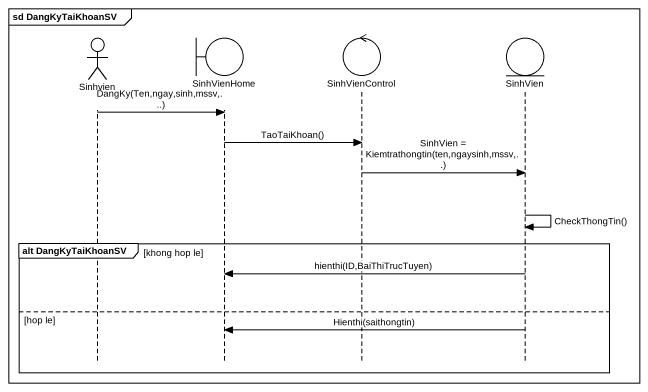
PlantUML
@startuml
mainframe sd DangKyTaiKhoanSV
hide footbox
actor Sinhvien
boundary SinhVienHome
control SinhVienControl
entity SinhVien

Sinhvien -> SinhVienHome : DangKy(Ten,ngay,sinh,mssv,...)
SinhVienHome -> SinhVienControl : TaoTaiKhoan()
SinhVienControl -> SinhVien : SinhVien = Kiemtrathongtin(ten,ngaysinh,mssv,..)
SinhVien -> SinhVien : CheckThongTin()
group alt DangKyTaiKhoanSV [khong hop le]
  SinhVien -> SinhVienHome : hienthi(ID,BaiThiTrucTuyen)
else hop le
  SinhVien -> SinhVienHome : Hienthi(saithongtin)
end
@enduml
